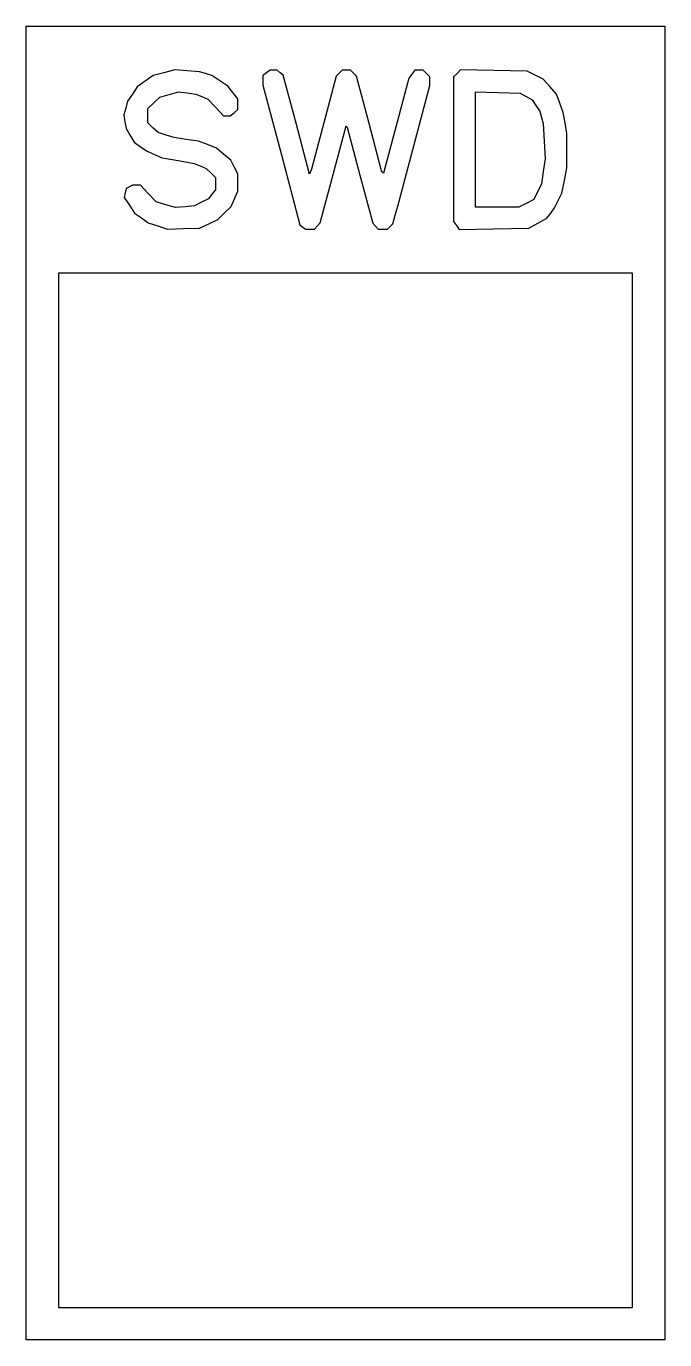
# Model space of a CAD drawing. Extents: x 0 to 70, y 0 to 50.
# Drawn here: x 0 to 8, y 20.41 to 36.85 of the extents above; entities that cross this region are included whole.
import ezdxf

# ---------------------------------------------------------------- set-up
doc = ezdxf.new("R2010")
doc.units = 0

msp = doc.modelspace()

# ---------------------------------------------------------------- linework, layer by layer
at = {"layer": 'Layer 1', "color": 7}
for points in [[(0.000916, 28.630084), (0.000916, 36.853334), (4.001416, 36.853334), (8.001916, 36.853334), (8.001916, 28.630084), (8.001916, 20.406833), (4.001416, 20.406833), (0.000916, 20.406833), (0.000916, 28.630084)], [(5.631249, 35.310244), (5.631249, 36.031988), (5.911707, 36.024588), (6.192166, 36.017188), (6.266177, 35.973708), (6.340189, 35.930228), (6.387665, 35.859778), (6.435141, 35.789328), (6.456824, 35.712758), (6.478507, 35.636188), (6.491489, 35.413938), (6.504471, 35.191688), (6.480112, 35.032938), (6.455753, 34.874188), (6.408055, 34.778938), (6.360357, 34.683688), (6.266486, 34.636058), (6.172615, 34.588428), (5.901931, 34.588428), (5.631249, 34.588428), (5.631249, 35.310244)], [(7.599749, 27.286), (7.599749, 33.763001), (4.001416, 33.763001), (0.403082, 33.763001), (0.403082, 27.286), (0.403082, 20.809), (4.001416, 20.809), (7.599749, 20.809), (7.599749, 27.286)]]:
    msp.add_lwpolyline(points, close=True, dxfattribs=at)
for points in [[(2.286916, 34.380039), (2.403332, 34.434379), (2.485584, 34.515249), (2.567836, 34.596119), (2.610041, 34.691529), (2.652246, 34.786939), (2.651259, 34.896772), (2.650272, 35.006605), (2.606907, 35.091605), (2.563542, 35.176605), (2.474533, 35.252795), (2.385524, 35.328985), (2.27224, 35.371375), (2.158955, 35.413765), (2.005977, 35.436355), (1.852999, 35.458945), (1.753105, 35.490875), (1.653211, 35.522805), (1.589063, 35.582725), (1.524915, 35.642645), (1.524915, 35.732195), (1.524915, 35.821745), (1.600271, 35.892815), (1.675627, 35.963885), (1.793664, 35.998195), (1.911702, 36.032505), (2.018195, 36.018375), (2.124687, 36.004245), (2.200509, 35.973215), (2.276332, 35.942185), (2.374804, 35.836836), (2.473276, 35.731487), (2.515334, 35.731487), (2.557392, 35.731487), (2.605598, 35.770527), (2.653804, 35.809567), (2.653804, 35.876577), (2.653804, 35.943587), (2.590543, 36.022747), (2.527282, 36.101907), (2.426726, 36.170127), (2.326171, 36.238347), (2.248335, 36.261017), (2.170499, 36.283687), (2.016791, 36.296407), (1.863083, 36.309127), (1.726427, 36.272137), (1.589771, 36.235147), (1.490009, 36.164217), (1.390247, 36.093287), (1.330512, 36.004347), (1.270777, 35.915407), (1.247679, 35.829627), (1.224581, 35.743847), (1.238259, 35.658287), (1.251937, 35.572727), (1.302422, 35.486577), (1.352907, 35.400427), (1.43362, 35.344697), (1.514333, 35.288967), (1.609583, 35.247117), (1.704833, 35.205267), (1.904453, 35.170737), (2.104072, 35.136207), (2.179619, 35.104647), (2.255166, 35.073087), (2.313374, 35.017337), (2.371582, 34.961587), (2.371582, 34.883737), (2.371582, 34.805887), (2.327248, 34.749527), (2.282914, 34.693167), (2.196489, 34.649077), (2.110064, 34.604987), (1.990593, 34.594157), (1.871123, 34.583327), (1.750527, 34.618387), (1.629932, 34.653447), (1.530715, 34.75857), (1.431498, 34.863693), (1.381566, 34.863693), (1.331634, 34.863693), (1.293127, 34.843083), (1.25462, 34.822473), (1.240416, 34.765883), (1.226212, 34.709293), (1.292711, 34.611843), (1.35921, 34.514393), (1.444305, 34.453223), (1.5294, 34.392053), (1.648866, 34.352663), (1.768333, 34.313283), (1.969416, 34.319483), (2.170499, 34.325683), (2.286916, 34.380039)], [(3.649779, 34.353029), (3.685703, 34.392729), (3.846955, 34.998749), (4.008207, 35.604769), (4.014717, 35.598269), (4.021227, 35.591769), (4.182285, 34.98961), (4.343344, 34.387451), (4.376739, 34.350411), (4.410134, 34.313371), (4.468841, 34.313371), (4.527548, 34.313371), (4.560596, 34.346421), (4.593644, 34.379471), (4.624649, 34.489298), (4.655655, 34.599125), (4.857697, 35.355803), (5.059738, 36.112481), (5.059738, 36.165431), (5.059738, 36.218381), (5.017405, 36.260711), (4.975072, 36.303041), (4.923692, 36.303041), (4.872312, 36.303041), (4.83282, 36.252831), (4.793329, 36.202621), (4.635812, 35.607982), (4.478295, 35.013343), (4.465576, 35.028483), (4.452857, 35.043623), (4.296636, 35.635578), (4.140414, 36.227532), (4.10266, 36.265282), (4.064906, 36.303032), (4.011999, 36.303032), (3.959082, 36.303032), (3.921468, 36.265412), (3.883854, 36.227802), (3.729969, 35.646291), (3.576083, 35.064781), (3.56418, 35.033031), (3.552277, 35.001281), (3.38691, 35.62216), (3.221542, 36.243039), (3.182854, 36.272359), (3.144166, 36.301679), (3.101251, 36.302353), (3.058336, 36.303026), (3.011293, 36.270076), (2.96425, 36.237126), (2.96425, 36.176896), (2.96425, 36.116666), (3.197604, 35.241469), (3.430958, 34.366272), (3.466233, 34.339812), (3.501508, 34.313352), (3.557682, 34.313352), (3.613856, 34.313352), (3.649779, 34.353029)], [(6.411669, 34.386869), (6.52534, 34.449829), (6.573294, 34.513869), (6.621248, 34.577909), (6.667373, 34.669719), (6.713498, 34.761529), (6.743874, 34.920292), (6.77425, 35.079054), (6.77409, 35.29415), (6.77393, 35.509247), (6.752336, 35.642313), (6.730742, 35.77538), (6.68829, 35.888844), (6.645838, 36.002307), (6.562309, 36.097197), (6.47878, 36.192087), (6.377807, 36.241607), (6.276833, 36.291137), (5.860678, 36.298937), (5.444523, 36.306737), (5.400303, 36.262517), (5.356083, 36.218297), (5.356083, 35.31284), (5.356083, 34.407383), (5.390305, 34.358523), (5.424528, 34.309663), (5.861264, 34.316763), (6.298, 34.323863), (6.411669, 34.386869)]]:
    msp.add_lwpolyline(points, dxfattribs=at)

doc.saveas('drawing.dxf')
